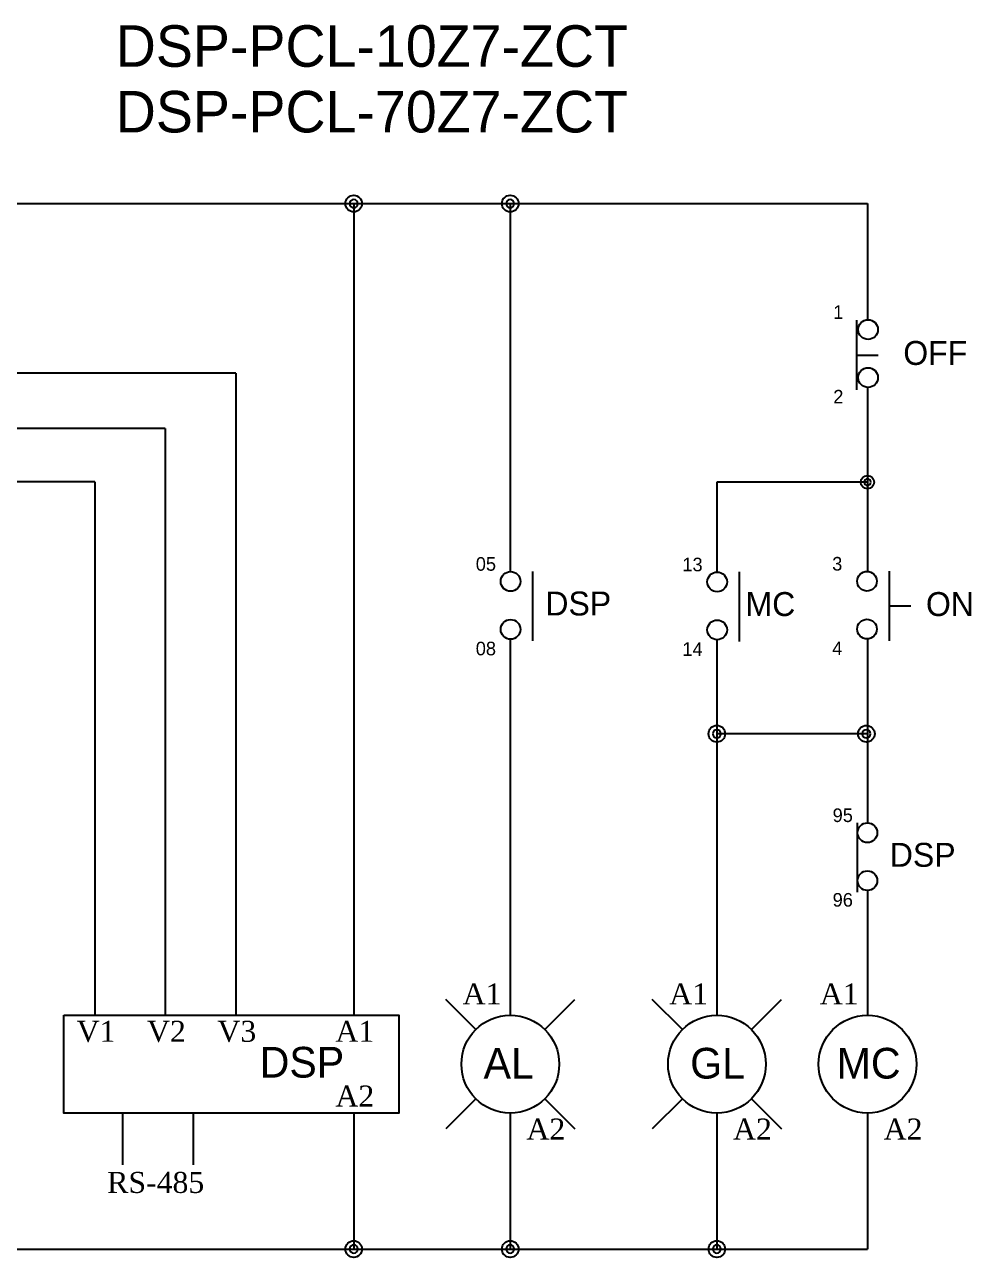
# Model space of a CAD drawing. Header units: millimetres. Extents: x 19 to 859, y 22 to 702.
# Drawn here: x 120.9 to 208.9, y 407.4 to 522 of the extents above; entities that cross this region are included whole.
import ezdxf

# ---------------------------------------------------------------- set-up
doc = ezdxf.new("R2010")
doc.units = ezdxf.units.MM
doc.layers.add('4', color=133, linetype='Continuous')
doc.layers.add('ASHADE', color=7, linetype='Continuous')
doc.styles.add('ghs', font='NGULIM.TTF')
doc.styles.add('HCM', font='batang.ttc')

msp = doc.modelspace()

# ---------------------------------------------------------------- linework, layer by layer
msp.add_lwpolyline([(124.496, 429.871), (155.638, 429.871), (155.638, 420.779), (124.496, 420.779)], close=True)
at = {"layer": '4', "color": 0}
for p, q in [((162.799, 428.539), (160.007, 431.331)), ((169.228, 428.539), (172.02, 431.331)), ((182.01, 428.539), (179.218, 431.331)), ((188.439, 428.539), (191.231, 431.331)), ((162.799, 422.11), (160.007, 419.319)), ((169.228, 422.11), (172.02, 419.319)), ((182.01, 422.11), (179.218, 419.319)), ((188.439, 422.11), (191.231, 419.319))]:
    msp.add_line(p, q, dxfattribs=at)
for centre, radius in [((151.457, 505.349), 0.772), ((166.005, 505.349), 0.772), ((199.217, 479.447), 0.618), ((185.216, 456.047), 0.772), ((199.119, 456.047), 0.772), ((151.457, 408.132), 0.772), ((166.005, 408.132), 0.772), ((185.216, 408.132), 0.772)]:
    msp.add_circle(centre, radius, dxfattribs=at)
at = {"layer": 'ASHADE', "ltscale": 2}
for p, q in [((110.047, 505.349), (199.217, 505.349)), ((151.457, 505.349), (151.457, 429.871)), ((166.005, 505.349), (166.005, 471.133)), ((199.217, 505.349), (199.217, 494.55)), ((198.187, 494.503), (198.187, 488.036)), ((198.187, 491.27), (200.206, 491.27)), ((199.217, 488.263), (199.217, 471.152)), ((185.216, 479.447), (185.216, 471.082)), ((199.217, 479.447), (185.216, 479.447)), ((168.086, 471.146), (168.086, 464.678)), ((201.227, 471.165), (201.227, 464.697)), ((187.297, 471.095), (187.297, 464.628)), ((201.227, 467.931), (203.246, 467.931)), ((166.005, 464.843), (166.005, 429.871)), ((185.216, 464.843), (185.216, 429.871)), ((185.216, 464.792), (185.216, 456.047)), ((199.217, 464.862), (199.217, 447.764)), ((199.119, 456.047), (185.216, 456.047)), ((198.273, 447.776), (198.273, 441.309)), ((199.217, 441.473), (199.217, 429.871)), ((151.457, 420.779), (151.457, 408.132)), ((166.005, 420.779), (166.005, 408.132)), ((185.216, 420.779), (185.216, 408.132)), ((199.217, 420.779), (199.217, 408.132)), ((117.332, 408.132), (199.217, 408.132))]:
    msp.add_line(p, q, dxfattribs=at)
at = {"layer": 'ASHADE', "color": 1, "linetype": 'ByBlock', "lineweight": 25, "ltscale": 2}
for p, q in [((140.485, 489.572), (96.359, 489.572)), ((133.937, 484.423), (96.359, 484.423)), ((127.39, 479.463), (96.359, 479.463))]:
    msp.add_line(p, q, dxfattribs=at)
at = {"layer": 'ASHADE', "color": 1, "ltscale": 2}
for p, q in [((140.485, 489.572), (140.485, 429.871)), ((133.937, 484.423), (133.937, 429.871)), ((127.39, 479.463), (127.39, 429.871))]:
    msp.add_line(p, q, dxfattribs=at)
at = {"layer": 'ASHADE', "color": 3, "ltscale": 2}
for p, q in [((129.963, 420.779), (129.963, 415.975)), ((136.511, 420.779), (136.511, 415.975))]:
    msp.add_line(p, q, dxfattribs=at)
at = {"layer": 'ASHADE', "ltscale": 2}
for centre, radius in [((199.275, 493.637), 0.915), ((199.275, 489.177), 0.915), ((199.177, 470.237), 0.915), ((166.036, 470.218), 0.915), ((185.247, 470.167), 0.915), ((166.036, 465.758), 0.915), ((185.247, 465.707), 0.915), ((199.177, 465.777), 0.915), ((199.217, 446.849), 0.915), ((199.217, 442.388), 0.915), ((166.014, 425.325), 4.546), ((185.224, 425.325), 4.546), ((199.226, 425.325), 4.546)]:
    msp.add_circle(centre, radius, dxfattribs=at)
for centre, radius, start, end in [((151.457, 505.349), 0.381, 0, 180), ((166.005, 505.349), 0.381, 0, 180), ((151.457, 505.349), 0.381, 180, 0), ((166.005, 505.349), 0.381, 180, 0), ((199.217, 479.447), 0.305, 0, 180), ((199.217, 479.447), 0.305, 180, 0), ((185.216, 456.047), 0.381, 0, 180), ((199.119, 456.047), 0.381, 0, 180), ((185.216, 456.047), 0.381, 180, 0), ((199.119, 456.047), 0.381, 180, 0), ((151.457, 408.132), 0.381, 0, 180), ((151.457, 408.132), 0.381, 180, 0), ((166.005, 408.132), 0.381, 0, 180), ((166.005, 408.132), 0.381, 180, 0), ((185.216, 408.132), 0.381, 0, 180), ((185.216, 408.132), 0.381, 180, 0)]:
    msp.add_arc(centre, radius, start, end, dxfattribs=at)

# ---------------------------------------------------------------- texts
at = {"layer": 'ASHADE', "color": 0, "linetype": 'ByBlock', "lineweight": 25, "ltscale": 2, "style": 'ghs'}
for s, p in [('DSP-PCL-10Z7-ZCT', (129.329, 518.073)), ('DSP-PCL-70Z7-ZCT', (129.329, 511.968))]:
    msp.add_text(s, height=3.861, dxfattribs=at).set_placement(p)
at = {"layer": 'ASHADE', "ltscale": 2, "style": 'ghs'}
for s, height, p in [('1', 1.265, (196.041, 494.628)), ('OFF', 2.2244, (202.553, 490.351)), ('2', 1.265, (196.041, 486.762)), ('05', 1.2654, (162.802, 471.209)), ('13', 1.2654, (182.013, 471.158)), ('3', 1.265, (195.943, 471.228)), ('DSP', 2.2244, (169.275, 467.05)), ('MC', 2.2244, (187.885, 466.999)), ('ON', 2.2244, (204.66, 466.999)), ('08', 1.2654, (162.802, 463.343)), ('14', 1.2654, (182.013, 463.292)), ('4', 1.265, (195.943, 463.362)), ('95', 1.2654, (195.983, 447.839)), ('DSP', 2.2244, (201.301, 443.68)), ('96', 1.2654, (195.983, 439.974)), ('DSP', 2.856, (142.714, 424.076)), ('AL', 2.856, (163.529, 423.985)), ('GL', 2.856, (182.74, 423.985)), ('MC', 2.856, (196.358, 423.985))]:
    msp.add_text(s, height=height, dxfattribs=at).set_placement(p)
at = {"layer": 'ASHADE', "color": 0, "linetype": 'ByBlock', "lineweight": 25, "style": 'HCM'}
for s, p in [('A1', (161.581, 430.887)), ('A1', (180.792, 430.887)), ('A1', (194.794, 430.887)), ('V1', (125.69, 427.405)), ('V2', (132.237, 427.405)), ('V3', (138.785, 427.405)), ('A1', (149.757, 427.405)), ('A2', (149.757, 421.384)), ('A2', (167.518, 418.314)), ('A2', (186.729, 418.314)), ('A2', (200.731, 418.314)), ('RS-485', (128.538, 413.35))]:
    msp.add_text(s, height=1.9534, dxfattribs=at).set_placement(p)

doc.saveas('drawing.dxf')
